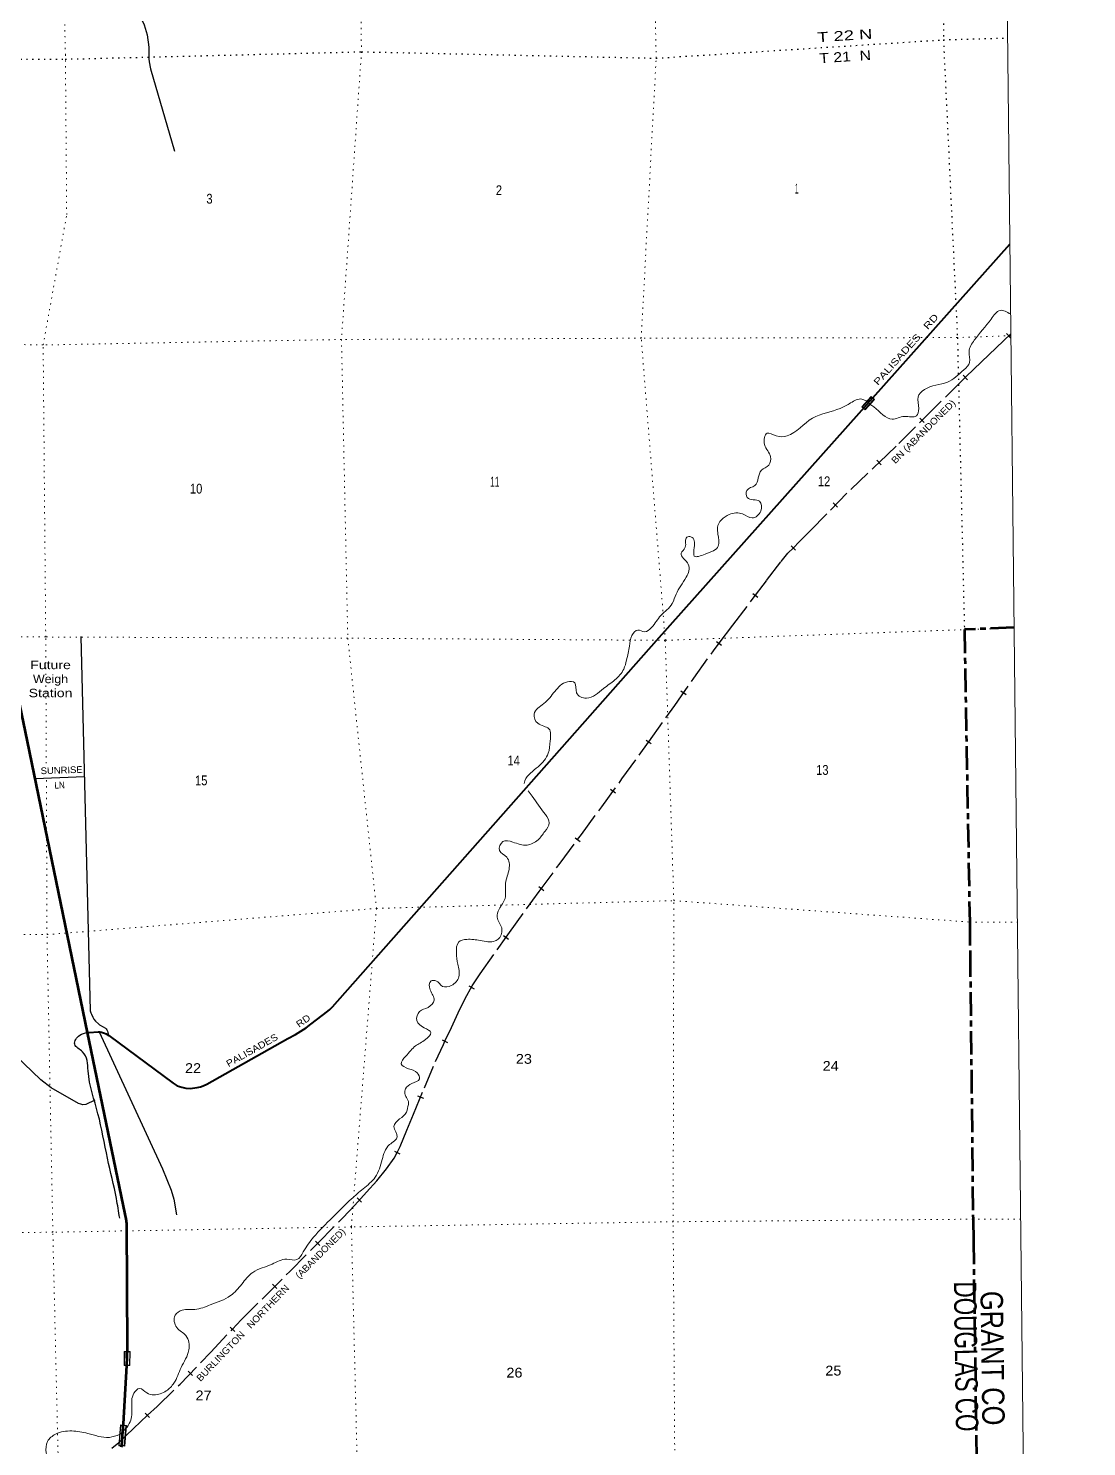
# Model space of a CAD drawing. Header units: feet. Extents: x -8 to 250644, y -192250 to 1368.
# Drawn here: x 231776 to 250644, y -79166 to -53874 of the extents above; entities that cross this region are included whole.
import ezdxf
from ezdxf.enums import TextEntityAlignment as Align

# ---------------------------------------------------------------- set-up
doc = ezdxf.new("R2010")
doc.units = ezdxf.units.FT
doc.header["$LTSCALE"] = 70
for name, pattern in [('DOTTED', [1.5, 0.3, -1.2]), ('LONG_DASH_SHORT_DASH', [9.9, 6, -1.2, 1.5, -1.2]), ('LONG_DASHED', [7.5, 6, -1.5])]:
    doc.linetypes.add(name, pattern=pattern)
for name, color, linetype, lineweight in [('11', 7, 'LONG_DASH_SHORT_DASH', 60), ('23', 7, 'Continuous', 70), ('26', 7, 'Continuous', 40), ('29', 7, 'Continuous', 25), ('39', 7, 'Continuous', 13), ('4', 7, 'Continuous', 13), ('59', 7, 'Continuous', 13), ('6', 7, 'DOTTED', 25), ('61', 7, 'Continuous', 13), ('63', 7, 'Continuous', 25), ('7', 7, 'DOTTED', 13)]:
    doc.layers.add(name, color=color, linetype=linetype, lineweight=lineweight)
for name, color, linetype in [('12', 7, 'Continuous'), ('27', 7, 'Continuous'), ('30', 7, 'Continuous'), ('45', 7, 'Continuous')]:
    doc.layers.add(name, color=color, linetype=linetype)

msp = doc.modelspace()

# ---------------------------------------------------------------- linework, layer by layer
at = {"layer": '11'}
msp.add_lwpolyline([(249352.04, -64558.38), (248464.45, -64596.12), (248558.94, -69811.12), (248565, -70368.83), (248618.26, -75109.24), (248624.13, -75494.36), (248695.84, -80415.18), (248760.06, -85775.72), (249127.24, -85764.57), (248919.73, -90321.14)], dxfattribs=at)
at = {"layer": '23'}
for points in [[(232831.2, -71782.63), (231759.45, -66593.13), (231284.75, -64294.64)], [(233438.21, -79177.45), (233440.46, -79150.02), (233468.54, -78807.73), (233470.59, -78782.73), (233472.69, -78757.73), (233532.49, -77719.7), (233540.82, -77418.07), (233532.29, -75192.05), (233520.97, -75103.52), (233499.62, -75019.16), (232831.2, -71782.63)]]:
    msp.add_lwpolyline(points, dxfattribs=at)
at = {"layer": '26'}
msp.add_lwpolyline([(232831.2, -71782.63), (232858.96, -71780.31), (233022.61, -71766.6), (233050.51, -71766.7), (233079.2, -71771.86), (233135.98, -71791.23), (233165.05, -71805.94), (233213.28, -71834.5), (234355.29, -72681.28), (234430.55, -72729.69), (234512.15, -72757.95), (234581.19, -72773.65), (234661.42, -72779.82), (234784.32, -72764), (234844.81, -72748.53), (234892.84, -72730.25), (234957, -72699.12), (236400.96, -71886.92), (236539.25, -71816.47), (236727.29, -71694.93), (236814.09, -71632.51), (237117.53, -71402.65), (237149.89, -71372.97), (237201.14, -71324.41), (242975.19, -64787.34), (246832.65, -60462.88), (249276.82, -57723.49)], dxfattribs=at)
at = {"layer": '29'}
msp.add_line((232775.73, -67223.45), (231895.97, -67254.18), dxfattribs=at)
for points in [[(233646.84, -52063.94), (233670.87, -52476.64), (233663.23, -53370.93), (233665.14, -53472.2), (233686.14, -53531.44), (233793.08, -53707.24), (233842.73, -53810.43), (233892.37, -53990.05), (233922.92, -54211.71), (233922.92, -54418.08), (233926.75, -54467.77), (233953.48, -54593.88), (234383.72, -56064.17)], [(232713.01, -64720.42), (232880.17, -71391.67), (232890.44, -71431.27), (232901.21, -71453.86), (232926.15, -71505.92), (232945.58, -71541.57), (232971.55, -71577.85), (233024.34, -71626.26), (233046.98, -71643.99), (233108.15, -71676.73), (233148.85, -71700.35), (233163.63, -71713.42), (233174.46, -71730.16), (233183.96, -71758.31), (233204.49, -71829.14)], [(232962.24, -72984.65), (232800.17, -73064.45), (232744.8, -73070.17), (232708.51, -73060.62), (232668.41, -73047.24), (232179.57, -72764.43), (231996.25, -72626.85), (230170.72, -70876.49)], [(233037.12, -71766.11), (234167.44, -74209.07), (234320.2, -74591.24), (234367.95, -74753.66), (234415.52, -75032.51)]]:
    msp.add_lwpolyline(points, dxfattribs=at)
msp.add_spline([(233403.71, -75089.02), (233346.44, -74743.14), (233187.11, -74023.78), (233016.63, -73227.98), (232840.54, -72464.51), (232742.99, -72125.23), (232601.86, -71990.14), (232690.57, -71827.17), (232833.96, -71782.4)], degree=3, dxfattribs=at)
at = {"layer": '39'}
for points in [[(249289.43, -58970.36), (249100.03, -58903.35), (248942.71, -59056.71), (248641.12, -59431.77), (248547.14, -59640.68), (248557.83, -59829.99), (248456.73, -59962.41), (248161.07, -60182.19), (247751.16, -60314.87), (247637.96, -60447.46), (247650.92, -60654.88), (247608.31, -60784.47), (247396.51, -60793.46), (247177.2, -60842.87), (246851.23, -60623.67), (246781.51, -60576.45)], [(246781.51, -60576.45), (246635.34, -60483.57), (246436.48, -60552.85), (246252.15, -60650.15), (245758.05, -60824.31), (245302.26, -61141.05), (245108.48, -61139.71), (244946.34, -61091.58), (244902.75, -61295.75), (245008.71, -61513.98), (244978.46, -61661.54), (244844.49, -61752.09), (244729.2, -62025.79), (244585.08, -62112.45), (244592.92, -62241.34), (244811.81, -62306.82), (244832.4, -62481.89), (244682.73, -62604.91), (244510.17, -62532.73), (244272.14, -62542.09), (244061.39, -62772.78), (244071.14, -62893.58), (244076.09, -63105.14), (243841.95, -63249.49), (243648.67, -63284.43), (243648.56, -63131.25), (243589.41, -62940.59), (243516.87, -62949.66), (243487.04, -63127.45), (243413.86, -63235.29), (243541.71, -63431.04), (243504.54, -63661.33), (243323.07, -63966.19), (243256.73, -64130.37), (243051.81, -64344.86), (242885.26, -64560.83), (242763.2, -64637.1), (242641.65, -64604.53), (242538.03, -64700.7), (242494.24, -64890.77), (242441.18, -65139.43), (242390.92, -65299.36), (242234.15, -65493.02), (242030.41, -65647.02), (241726, -65818.54), (241549.05, -65720.22), (241516.32, -65543.31), (241388.94, -65526.94), (241163.23, -65697.37), (240964.39, -65913.79), (240793.42, -66101.6), (240856.25, -66266), (241057.45, -66366), (241080.62, -66581.34), (241045.32, -66801.53), (240866.97, -67039.83), (240630.27, -67291.04), (240616.58, -67341.05)], [(240689.37, -67471.2), (240757.22, -67567.43), (240993.87, -67894.69), (241062.53, -68042.89), (240983.9, -68195.15), (240862.88, -68345.99), (240666.35, -68437.4), (240411.3, -68384.51), (240233.58, -68376.91), (240175.19, -68532.92), (240304.03, -68654.08), (240347.32, -68865.11), (240284.22, -69117.94), (240273.84, -69388.17), (240169.57, -69583.11), (240133.13, -69720.68), (240214.54, -69915.06), (240166.69, -70103.17), (240100.68, -70146.42), (239832.13, -70138.06)], [(239832.13, -70138.06), (239591.68, -70119.23), (239449.02, -70165.56), (239409.35, -70361.62), (239430.28, -70560.87), (239453.59, -70786.29), (239316.47, -70941.38), (239161.29, -70957.65), (239042.85, -70858.52), (238958.12, -70861.71), (238938.1, -71019.2), (239013.29, -71201.58), (238902.07, -71332.12), (238749.72, -71406.8), (238699.46, -71566.73), (238834.46, -71695.86), (238950.71, -71782.93), (238855.55, -71907.21), (238679.51, -72020.51), (238502.45, -72206.39), (238423.55, -72338.5), (238553.93, -72425.37), (238708.38, -72501.83), (238750.19, -72606.06), (238612.1, -72690.62), (238500.35, -72782.87), (238487.43, -72869.72), (238552.61, -73058.28), (238550.67, -73064.36), (238516.22, -73199.88), (238394.8, -73322.5), (238293.76, -73458.95), (238352.78, -73639.53), (238215.47, -73780.52), (238083.89, -74044.37), (237961.09, -74358.49), (237743.98, -74567.1), (237534.59, -74749.4), (237200.04, -75076.54), (236859.83, -75431.99), (236677.78, -75694.53), (236564.63, -75831.14), (236382.85, -75821.58), (236119.7, -75911.91), (235776.61, -76059.78), (235579.68, -76268.11), (235380.68, -76472.44), (235019.68, -76638.7), (234746.27, -76717.08), (234518.41, -76732.34), (234392.51, -76822.78), (234423.81, -77042.04), (234583.22, -77184.95), (234637.24, -77442.19), (234500.26, -77752.48), (234370.93, -78032.43), (234233.59, -78171.39), (234014.56, -78240.95), (233886.95, -78208.46), (233758.7, -78129.62), (233656.93, -78213.68), (233620.06, -78466.14), (233590.39, -78723.71), (233402.84, -78950.29)], [(233402.84, -78950.29), (233219.76, -78999.79), (232833.27, -78928.57), (232550.11, -78886.15), (232260.25, -78942.58), (232118.76, -79073.55), (232095.35, -79277.45), (232166.28, -79443.75), (232434.72, -79589.17), (232617, -79780.13), (232606.9, -79925.4), (232426.82, -80038.76), (232220.37, -80142.41), (232001.89, -80252.27), (231830.24, -80536.84), (231663.21, -81008.79), (231561.22, -81514.1), (231477.37, -81872.03), (231229.24, -82171.77), (230877.96, -82456.82), (230421.62, -82588.13), (230215.83, -82885.26), (229846.17, -83009.32), (229553.17, -83130.3), (229348.37, -83352.85), (228999.09, -83490.73), (228628.45, -83544.26), (228453.5, -83545.65)]]:
    msp.add_spline(points, degree=3, dxfattribs=at)
at = {"layer": '4'}
msp.add_lwpolyline([(0, -0.01), (31078.95, 21.37), (62157.81, 85.49), (93236.57, 192.37), (124315.15, 341.99), (155393.5, 534.37), (186473.05, 772.71), (217549.25, 1047.36), (248626.55, 1367.98), (250643.68, -181929.51), (219314.24, -182252.73), (187984.4, -182532.85), (156654.22, -182769.89), (125323.73, -182963.82), (93993, -183114.66), (62662.1, -183222.4), (31331.08, -183287.03), (0, -183308.59)], close=True, dxfattribs=at)
msp.add_lwpolyline([(0, -0.01), (31078.95, 21.37), (62157.81, 85.49), (93236.57, 192.37), (124315.15, 341.99), (155393.5, 534.37), (186473.05, 772.71), (217549.25, 1047.36), (248626.55, 1367.98), (250643.68, -181929.51), (219314.24, -182252.73), (187984.4, -182532.85), (156654.22, -182769.89), (125323.73, -182963.82), (93993, -183114.66), (62662.1, -183222.4), (31331.08, -183287.03), (0, -183308.59)], close=True, dxfattribs=at)
at = {"layer": '59'}
for p, q in [((233418.17, -78779.23), (233387.82, -79149.19)), ((233418.17, -78779.23), (233523.41, -78786.66)), ((233523.41, -78786.66), (233493.07, -79156.62)), ((233387.82, -79149.19), (233493.07, -79156.62))]:
    msp.add_line(p, q, dxfattribs=at)
for points in [[(233590.27, -77468.02), (233586.36, -77717.99), (233481.37, -77716.35), (233485.28, -77466.38)], [(233582.14, -77475.88), (233493.14, -77474.49), (233489.48, -77708.48), (233578.48, -77709.87)], [(233514.78, -78794.07), (233425.49, -78787.77), (233396.45, -79141.77), (233485.75, -79148.07)]]:
    msp.add_lwpolyline(points, close=True, dxfattribs=at)
at = {"layer": '6'}
for points in [[(248013.63, -44493.18), (248159.31, -48407.21), (248149.34, -48852.79), (248090.58, -54077.99), (248339.77, -59387.58), (248339.77, -59387.58), (248464.45, -64596.12), (248464.45, -64596.25)], [(225058.61, -54366.83), (227015.68, -54415.39), (232433.02, -54422.7), (237715.21, -54290.79), (242968.52, -54405.19), (248090.58, -54077.99), (249236.32, -54043.39)]]:
    msp.add_lwpolyline(points, dxfattribs=at)
at = {"layer": '61'}
for p, q in [((246637.02, -60624.34), (246805.11, -60439.29)), ((246805.11, -60439.29), (246860.62, -60489.72))]:
    msp.add_line(p, q, dxfattribs=at)
msp.add_lwpolyline([(246860.62, -60489.72), (246692.53, -60674.77), (246637.02, -60624.34)], dxfattribs=at)
at = {"layer": '61', "lineweight": 25}
msp.add_lwpolyline([(246648.32, -60623.79), (246805.65, -60450.59), (246849.31, -60490.26), (246691.98, -60663.46)], close=True, dxfattribs=at)
at = {"layer": '63'}
for p, q in [((249214.17, -59316.23), (249290.28, -59396.49)), ((248440.65, -60060.47), (248518.56, -60138.98)), ((247668.39, -60823.77), (247746.35, -60902.24)), ((246904.33, -61574.57), (246980.9, -61654.4)), ((246125.1, -62332.62), (246203.68, -62410.47)), ((245374.7, -63099.18), (245454.03, -63176.26)), ((244692.19, -63951.25), (244780.72, -64017.55)), ((244046.06, -64806.56), (244134.27, -64873.29)), ((243411.24, -65689.88), (243501.92, -65753.22)), ((242791.93, -66564.31), (242881.83, -66628.74)), ((242154.51, -67442.86), (242243.99, -67507.89)), ((241524.24, -68309.64), (241613.1, -68375.49)), ((240874.72, -69179.58), (240963.44, -69245.64)), ((240247.47, -70051.01), (240337.96, -70114.61)), ((239626.39, -70948.2), (239722.8, -71002.42)), ((239151.58, -71913.46), (239251.58, -71960.72)), ((238715.63, -72910.59), (238817.77, -72953.03)), ((238301.07, -73894.19), (238399.37, -73944.92)), ((237636.43, -74730.24), (237718.02, -74804.92)), ((236895.17, -75502.02), (236973.98, -75579.63)), ((236127.7, -76269.44), (236205.86, -76347.72)), ((235374.2, -77034.22), (235454.46, -77110.34)), ((234624.08, -77819.02), (234704.1, -77895.38)), ((233861.06, -78567.49), (233936.6, -78648.28))]:
    msp.add_line(p, q, dxfattribs=at)
at = {"layer": '63', "linetype": 'LONG_DASHED'}
for points in [[(240351.81, -69997.52), (240880.57, -69267.52), (241258.58, -68759.8), (241568.76, -68341.26), (241635.47, -68251.25), (241997.68, -67755.97), (242358.42, -67259.6), (242829.49, -66605.61), (242836.95, -66595.22), (243299, -65950.51), (243642.08, -65459.26), (243989.81, -64971.42), (244090.27, -64838.62), (244334.76, -64515.43), (244681.58, -64060.84), (244937.83, -63718.7), (245196.87, -63378.49), (245318.68, -63235.17), (245414.63, -63136.45), (245515.55, -63032.58), (245716.02, -62833.19), (246075.69, -62463.79), (246438.47, -62097.55), (246865.61, -61687.37), (246942.92, -61613.21), (247292.97, -61277.43), (247754.87, -60818.5), (248216.77, -60359.58), (248479.88, -60098.45), (248491.16, -60087.25), (248768.32, -59817.79), (249028.3, -59571.31), (249294.38, -59319.01)], [(233392.87, -79087.68), (233650.21, -78839.41), (233899.15, -78606.61), (234069.35, -78447.47), (234482.95, -78049.8), (235027.95, -77478.64), (235414.58, -77071), (235571.14, -76905.93), (236003.14, -76474.66), (236435.13, -76043.35), (236908.75, -75566.04), (236934.84, -75539.55), (237380.59, -75086.9), (237595.24, -74859.99), (237806.21, -74629.47), (237987.52, -74424.84), (238161.78, -74213.28), (238297.14, -74020.86), (238350.1, -73918.25), (238404.61, -73812.62), (238523.83, -73523.69), (238642.86, -73234.83), (238837.69, -72765.9), (239035.55, -72298.19), (239174.42, -71992.91), (239201.41, -71935.8), (239317.74, -71689.63), (239439.66, -71431.21), (239564.88, -71174.27), (239691.02, -70950.01), (239833.23, -70735.29), (240292.77, -70081.5), (240351.82, -69997.5)], [(233263.44, -79191.55), (233391.47, -79088.84)]]:
    msp.add_lwpolyline(points, dxfattribs=at)
at = {"layer": '7'}
for points in [[(237552.55, -44605.36), (237630.25, -49035.35), (237715.21, -54290.79), (237358.44, -59421.37), (237470.64, -64748.99), (237981.46, -69567.18), (237535.43, -75247.24), (237666.07, -80594.76), (237975.78, -85901.5)], [(243378.12, -85846.53), (243307.91, -80490.1), (243272.31, -75155.37), (243283.75, -69428.95), (243130.6, -64787.19), (242702.71, -59399.46), (242968.52, -54405.19), (242860.62, -48950.52), (242751.27, -44550.21)], [(232095.21, -66980.08), (232085.4, -64727.13), (232039.45, -59519.52), (232459.35, -57195.77), (232435.81, -54348.4), (232325.33, -49129.27), (232283.19, -46761.39)], [(249294.77, -59354.36), (248339.77, -59387.58), (242702.71, -59399.46), (237358.44, -59421.37), (232039.45, -59519.52), (229135.15, -59474.19)], [(249352.1, -64564.33), (243130.6, -64787.19), (237470.64, -64748.99), (232085.4, -64727.13), (229016.75, -64725.42)], [(232541.4, -85975.05), (232336.24, -80638.64), (232212.35, -75341.41), (232108.5, -70033.83), (232096.27, -67224.63)], [(228545.6, -70044.56), (232108.5, -70033.83), (237981.46, -69567.18), (243283.75, -69428.95), (248558.94, -69811.12), (249409.87, -69813.04)], [(249468.12, -75107.54), (248618.26, -75109.24), (243272.31, -75155.37), (243272.31, -75155.37), (237535.43, -75247.24), (232212.35, -75341.41), (228052.68, -75387.06)]]:
    msp.add_lwpolyline(points, dxfattribs=at)

# ---------------------------------------------------------------- texts
at = {"layer": '12'}
for s, width, p in [('DOUGLAS CO', 0.75, (248275.57, -76222.84)), ('GRANT CO', 0.85, (248750.21, -76390.84))]:
    msp.add_text(s, height=400, rotation=270.835, dxfattribs=dict(at, width=width)).set_placement(p)
at = {"layer": '27'}
for s, rotation, width, p in [('PALISADES   RD', 48.267, 1.3, (246923.38, -60249.96)), ('RD', 34.877, 1.15, (236601.66, -71698.24)), ('PALISADES', 29.357, 1.15, (235345.06, -72400.53))]:
    msp.add_text(s, height=120, rotation=rotation, dxfattribs=dict(at, width=width)).set_placement(p)
at = {"layer": '30'}
for s, width, p in [('SUNRISE ', 1.05, (232394.75, -67160.67)), ('LN', 0.9, (232334.95, -67428.43))]:
    msp.add_text(s, height=120, rotation=2.001, dxfattribs=dict(at, width=width)).set_placement(p, align=Align.CENTER)
at = {"layer": '45'}
for s, width, p in [('Future', 1.25, (232171.36, -65300.72)), ('Weigh', 1.1, (232171.36, -65550.72)), ('Station', 1.25, (232171.36, -65800.73))]:
    msp.add_text(s, height=150, dxfattribs=dict(at, width=width)).set_placement(p, align=Align.CENTER)
at = {"layer": '6'}
for s, width, p in [('T 22 N', 1.4, (245846.88, -54120.71)), ('T 21  N', 1.2, (245884.73, -54494.93))]:
    msp.add_text(s, height=175, rotation=3.655, dxfattribs=dict(at, width=width)).set_placement(p)
at = {"layer": '63'}
for s, rotation, width, p in [('BN (ABANDONED)', 44.808, 1.1, (247233.29, -61646.43)), ('(ABANDONED)', 45.222, 1.05, (236608.84, -76180.62)), ('BURLINGTON   NORTHERN', 46.343, 1.1, (234845.21, -78014.33))]:
    msp.add_text(s, height=120, rotation=rotation, dxfattribs=dict(at, width=width)).set_placement(p)
at = {"layer": '7'}
for s, width, p in [('1', 0.4, (245441.91, -56819.73)), ('3', 0.85, (234949.84, -56999.84)), ('2', 0.85, (240110.09, -56847.51)), ('11', 0.65, (240007.25, -62044.99)), ('12', 0.85, (245851.57, -62038.4)), ('10', 0.85, (234655.85, -62169.58)), ('14', 0.85, (240317.67, -67017.24)), ('13', 0.85, (245821.12, -67185.73)), ('15', 0.85, (234747.15, -67372.29)), ('22', 1.1, (234569, -72502.8)), ('23', 1.1, (240467.07, -72338.28)), ('24', 1.1, (245937.56, -72463.79)), ('26', 1.1, (240299.12, -77933.61)), ('25', 1.1, (245985.07, -77897.63)), ('27', 1.1, (234755.75, -78339.69))]:
    msp.add_text(s, height=175, dxfattribs=dict(at, width=width)).set_placement(p)

doc.saveas('drawing.dxf')
